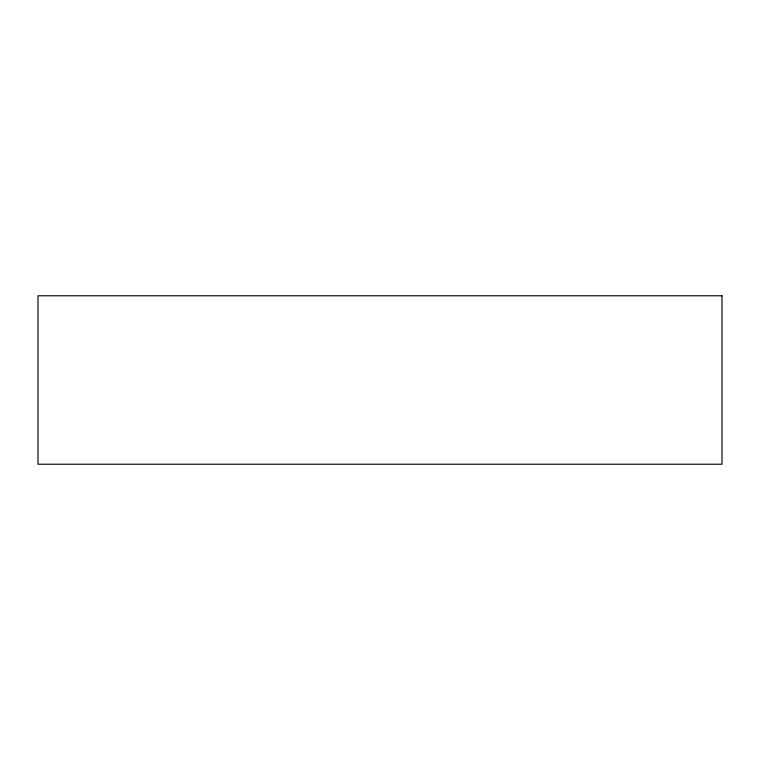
<?xml version="1.0" encoding="UTF-8"?>
<svg xmlns="http://www.w3.org/2000/svg" width="760" height="760" viewBox="0 0 760 760"><rect width="100%" height="100%" fill="white"/><g stroke="black" fill="none" stroke-linecap="round" stroke-linejoin="round"><path stroke-width="1.14" d="M722 295.773L38 295.773L38 464.227L722 464.227L722 295.773"/></g></svg>
